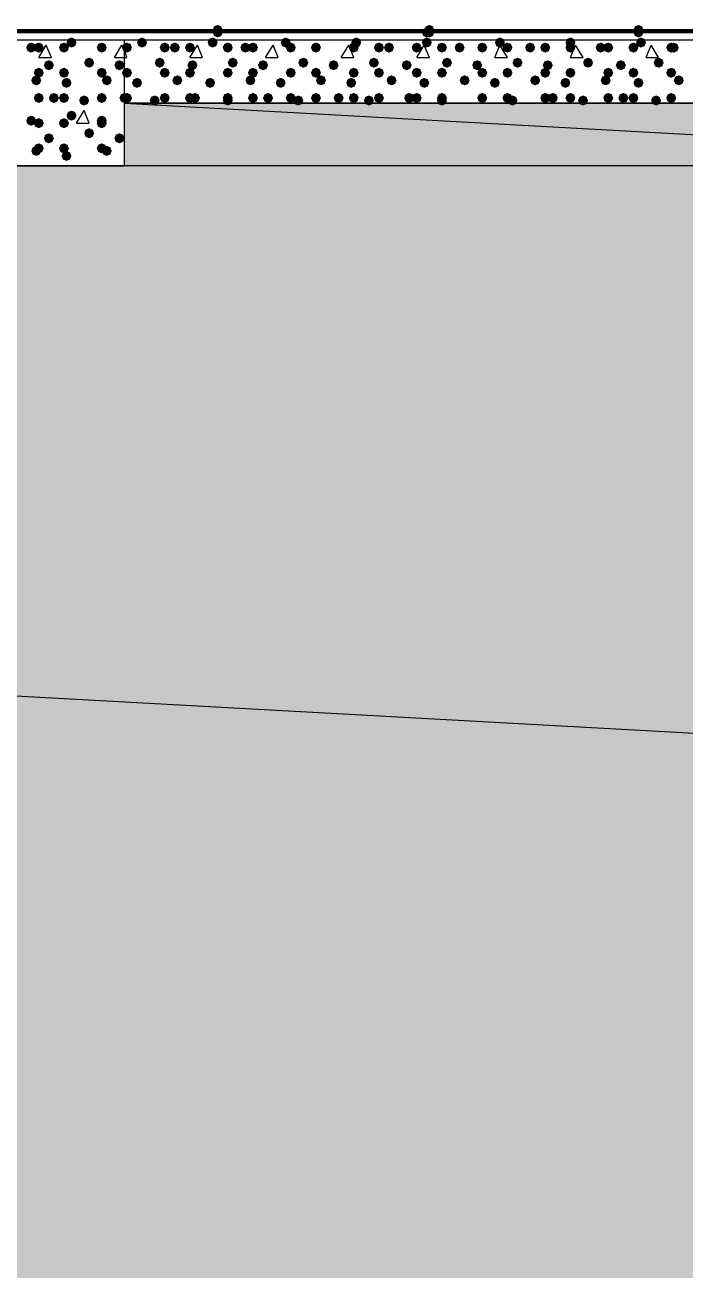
# Model space of a CAD drawing. Header units: millimetres. Extents: x 0 to 420, y 0 to 297.
# Drawn here: x 201.57 to 212.66, y 207.26 to 228.18 of the extents above; entities that cross this region are included whole.
import ezdxf

# ---------------------------------------------------------------- set-up
doc = ezdxf.new("R2010")
doc.units = ezdxf.units.MM
doc.layers.get('0').update_dxf_attribs({"linetype": 'CONTINUOUS'})

msp = doc.modelspace()

# ---------------------------------------------------------------- hatches: boundary and pattern name
at = {"true_color": 0x000007}
h = msp.add_hatch(color=0, dxfattribs=at)
h.paths.add_polyline_path([(38.565667, 228.049667), (386.969, 228.049667)], flags=0)
h.paths.add_polyline_path([(386.969, 228.049667), (38.565667, 228.049667)], flags=0)
at = {"true_color": 0x0000fe}
for points in [[(204.893333, 228.092), (204.868462, 228.032204), (204.808667, 228.007333), (204.748871, 228.032204), (204.724, 228.092), (204.748871, 228.151796), (204.808667, 228.176667), (204.868462, 228.151796)], [(204.893333, 228.049667), (204.868462, 227.989871), (204.808667, 227.965), (204.748871, 227.989871), (204.724, 228.049667), (204.748871, 228.109462), (204.808667, 228.134333), (204.868462, 228.109463)], [(204.893333, 228.049667), (204.868462, 227.989871), (204.808667, 227.965), (204.748871, 227.989871), (204.724, 228.049667), (204.748871, 228.109462), (204.808667, 228.134333), (204.868462, 228.109463)], [(204.893333, 228.049667), (204.868462, 227.989871), (204.808667, 227.965), (204.748871, 227.989871), (204.724, 228.049667), (204.748871, 228.109462), (204.808667, 228.134333), (204.868462, 228.109463)], [(208.407, 228.049667), (208.382129, 227.989871), (208.322333, 227.965), (208.262538, 227.989871), (208.237667, 228.049667), (208.262537, 228.109462), (208.322333, 228.134333), (208.382129, 228.109463)], [(208.407, 228.049667), (208.382129, 227.989871), (208.322333, 227.965), (208.262538, 227.989871), (208.237667, 228.049667), (208.262537, 228.109462), (208.322333, 228.134333), (208.382129, 228.109463)], [(208.449333, 228.092), (208.424463, 228.032204), (208.364667, 228.007333), (208.304871, 228.032204), (208.28, 228.092), (208.304871, 228.151796), (208.364667, 228.176667), (208.424462, 228.151796)], [(208.449333, 228.049667), (208.424463, 227.989871), (208.364667, 227.965), (208.304871, 227.989871), (208.28, 228.049667), (208.304871, 228.109462), (208.364667, 228.134333), (208.424462, 228.109463)], [(211.963, 228.092), (211.938129, 228.032204), (211.878333, 228.007333), (211.818537, 228.032204), (211.793667, 228.092), (211.818537, 228.151796), (211.878333, 228.176667), (211.938129, 228.151796)], [(211.963, 228.049667), (211.938129, 227.989871), (211.878333, 227.965), (211.818537, 227.989871), (211.793667, 228.049667), (211.818537, 228.109462), (211.878333, 228.134333), (211.938129, 228.109463)], [(211.963, 228.049667), (211.938129, 227.989871), (211.878333, 227.965), (211.818537, 227.989871), (211.793667, 228.049667), (211.818537, 228.109462), (211.878333, 228.134333), (211.938129, 228.109463)], [(211.963, 228.049667), (211.938129, 227.989871), (211.878333, 227.965), (211.818537, 227.989871), (211.793667, 228.049667), (211.818537, 228.109462), (211.878333, 228.134333), (211.938129, 228.109463)]]:
    msp.add_hatch(color=0, dxfattribs=at).paths.add_polyline_path(points, flags=0)
at = {"true_color": 0x000007}
for points in [[(201.760667, 227.795667), (201.735796, 227.735871), (201.676, 227.711), (201.616204, 227.735871), (201.591333, 227.795667), (201.616204, 227.855462), (201.676, 227.880333), (201.735796, 227.855463)], [(201.887667, 227.795667), (201.862796, 227.735871), (201.803, 227.711), (201.743204, 227.735871), (201.718333, 227.795667), (201.743204, 227.855462), (201.803, 227.880333), (201.862796, 227.855463)], [(202.311, 227.795667), (202.286129, 227.735871), (202.226333, 227.711), (202.166538, 227.735871), (202.141667, 227.795667), (202.166537, 227.855462), (202.226333, 227.880333), (202.286129, 227.855463)], [(202.438, 227.880333), (202.413129, 227.820537), (202.353333, 227.795667), (202.293538, 227.820537), (202.268667, 227.880333), (202.293537, 227.940129), (202.353333, 227.965), (202.413129, 227.940129)], [(202.946, 227.795667), (202.921129, 227.735871), (202.861333, 227.711), (202.801538, 227.735871), (202.776667, 227.795667), (202.801537, 227.855462), (202.861333, 227.880333), (202.921129, 227.855463)], [(202.946, 227.795667), (202.921129, 227.735871), (202.861333, 227.711), (202.801538, 227.735871), (202.776667, 227.795667), (202.801537, 227.855462), (202.861333, 227.880333), (202.921129, 227.855463)], [(202.734333, 227.541667), (202.709463, 227.481871), (202.649667, 227.457), (202.589871, 227.481871), (202.565, 227.541667), (202.589871, 227.601462), (202.649667, 227.626333), (202.709462, 227.601463)], [(201.887667, 227.372333), (201.862796, 227.312537), (201.803, 227.287667), (201.743204, 227.312537), (201.718333, 227.372333), (201.743204, 227.432129), (201.803, 227.457), (201.862796, 227.432129)], [(202.057, 227.499333), (202.032129, 227.439537), (201.972333, 227.414667), (201.912537, 227.439537), (201.887667, 227.499333), (201.912537, 227.559129), (201.972333, 227.584), (202.032129, 227.559129)], [(202.311, 227.372333), (202.286129, 227.312537), (202.226333, 227.287667), (202.166538, 227.312537), (202.141667, 227.372333), (202.166537, 227.432129), (202.226333, 227.457), (202.286129, 227.432129)], [(202.946, 227.372333), (202.921129, 227.312537), (202.861333, 227.287667), (202.801538, 227.312537), (202.776667, 227.372333), (202.801537, 227.432129), (202.861333, 227.457), (202.921129, 227.432129)], [(203.242333, 227.499333), (203.217462, 227.439537), (203.157667, 227.414667), (203.097871, 227.439537), (203.073, 227.499333), (203.097871, 227.559129), (203.157667, 227.584), (203.217462, 227.559129)], [(201.845333, 227.245333), (201.820462, 227.185537), (201.760667, 227.160667), (201.700871, 227.185537), (201.676, 227.245333), (201.700871, 227.305129), (201.760667, 227.33), (201.820462, 227.305129)], [(202.353333, 227.203), (202.328463, 227.143204), (202.268667, 227.118333), (202.208871, 227.143204), (202.184, 227.203), (202.208871, 227.262796), (202.268667, 227.287667), (202.328462, 227.262796)], [(203.030667, 227.245333), (203.005796, 227.185537), (202.946, 227.160667), (202.886204, 227.185537), (202.861333, 227.245333), (202.886204, 227.305129), (202.946, 227.33), (203.005796, 227.305129)], [(201.887667, 226.949), (201.862796, 226.889204), (201.803, 226.864333), (201.743204, 226.889204), (201.718333, 226.949), (201.743204, 227.008796), (201.803, 227.033667), (201.862796, 227.008796)], [(202.141667, 226.949), (202.116796, 226.889204), (202.057, 226.864333), (201.997204, 226.889204), (201.972333, 226.949), (201.997204, 227.008796), (202.057, 227.033667), (202.116796, 227.008796)], [(202.311, 226.949), (202.286129, 226.889204), (202.226333, 226.864333), (202.166538, 226.889204), (202.141667, 226.949), (202.166537, 227.008796), (202.226333, 227.033667), (202.286129, 227.008796)], [(202.946, 226.949), (202.921129, 226.889204), (202.861333, 226.864333), (202.801538, 226.889204), (202.776667, 226.949), (202.801537, 227.008796), (202.861333, 227.033667), (202.921129, 227.008796)], [(202.649667, 226.906667), (202.624796, 226.846871), (202.565, 226.822), (202.505204, 226.846871), (202.480333, 226.906667), (202.505204, 226.966462), (202.565, 226.991333), (202.624796, 226.966463)], [(201.760667, 226.568), (201.735796, 226.508204), (201.676, 226.483333), (201.616204, 226.508204), (201.591333, 226.568), (201.616204, 226.627796), (201.676, 226.652667), (201.735796, 226.627796)], [(201.887667, 226.525667), (201.862796, 226.465871), (201.803, 226.441), (201.743204, 226.465871), (201.718333, 226.525667), (201.743204, 226.585462), (201.803, 226.610333), (201.862796, 226.585463)], [(202.311, 226.525667), (202.286129, 226.465871), (202.226333, 226.441), (202.166538, 226.465871), (202.141667, 226.525667), (202.166537, 226.585462), (202.226333, 226.610333), (202.286129, 226.585463)], [(202.438, 226.652667), (202.413129, 226.592871), (202.353333, 226.568), (202.293538, 226.592871), (202.268667, 226.652667), (202.293537, 226.712462), (202.353333, 226.737333), (202.413129, 226.712463)], [(202.946, 226.568), (202.921129, 226.508204), (202.861333, 226.483333), (202.801538, 226.508204), (202.776667, 226.568), (202.801537, 226.627796), (202.861333, 226.652667), (202.921129, 226.627796)], [(202.946, 226.525667), (202.921129, 226.465871), (202.861333, 226.441), (202.801538, 226.465871), (202.776667, 226.525667), (202.801537, 226.585462), (202.861333, 226.610333), (202.921129, 226.585463)], [(202.734333, 226.356333), (202.709463, 226.296537), (202.649667, 226.271667), (202.589871, 226.296537), (202.565, 226.356333), (202.589871, 226.416129), (202.649667, 226.441), (202.709462, 226.416129)], [(201.887667, 226.102333), (201.862796, 226.042537), (201.803, 226.017667), (201.743204, 226.042537), (201.718333, 226.102333), (201.743204, 226.162129), (201.803, 226.187), (201.862796, 226.162129)], [(202.057, 226.271667), (202.032129, 226.211871), (201.972333, 226.187), (201.912537, 226.211871), (201.887667, 226.271667), (201.912537, 226.331462), (201.972333, 226.356333), (202.032129, 226.331463)], [(202.311, 226.102333), (202.286129, 226.042537), (202.226333, 226.017667), (202.166538, 226.042537), (202.141667, 226.102333), (202.166537, 226.162129), (202.226333, 226.187), (202.286129, 226.162129)], [(202.946, 226.102333), (202.921129, 226.042537), (202.861333, 226.017667), (202.801538, 226.042537), (202.776667, 226.102333), (202.801537, 226.162129), (202.861333, 226.187), (202.921129, 226.162129)], [(203.242333, 226.271667), (203.217462, 226.211871), (203.157667, 226.187), (203.097871, 226.211871), (203.073, 226.271667), (203.097871, 226.331462), (203.157667, 226.356333), (203.217462, 226.331463)], [(201.845333, 226.06), (201.820462, 226.000204), (201.760667, 225.975333), (201.700871, 226.000204), (201.676, 226.06), (201.700871, 226.119796), (201.760667, 226.144667), (201.820462, 226.119796)], [(202.353333, 225.975333), (202.328463, 225.915537), (202.268667, 225.890667), (202.208871, 225.915537), (202.184, 225.975333), (202.208871, 226.035129), (202.268667, 226.06), (202.328462, 226.035129)], [(203.030667, 226.06), (203.005796, 226.000204), (202.946, 225.975333), (202.886204, 226.000204), (202.861333, 226.06), (202.886204, 226.119796), (202.946, 226.144667), (203.005796, 226.119796)]]:
    msp.add_hatch(color=0, dxfattribs=at).paths.add_polyline_path(points, flags=0)
at = {"true_color": 0x000008}
for points in [[(203.369333, 227.795667), (203.344462, 227.735871), (203.284667, 227.711), (203.224871, 227.735871), (203.2, 227.795667), (203.224871, 227.855462), (203.284667, 227.880333), (203.344462, 227.855463)], [(203.623333, 227.880333), (203.598462, 227.820537), (203.538667, 227.795667), (203.478871, 227.820537), (203.454, 227.880333), (203.478871, 227.940129), (203.538667, 227.965), (203.598462, 227.940129)], [(204.004333, 227.795667), (203.979463, 227.735871), (203.919667, 227.711), (203.859871, 227.735871), (203.835, 227.795667), (203.859871, 227.855462), (203.919667, 227.880333), (203.979462, 227.855463)], [(204.173667, 227.795667), (204.148796, 227.735871), (204.089, 227.711), (204.029204, 227.735871), (204.004333, 227.795667), (204.029204, 227.855462), (204.089, 227.880333), (204.148796, 227.855463)], [(204.427667, 227.795667), (204.402796, 227.735871), (204.343, 227.711), (204.283204, 227.735871), (204.258333, 227.795667), (204.283204, 227.855462), (204.343, 227.880333), (204.402796, 227.855463)], [(204.808667, 227.880333), (204.783796, 227.820537), (204.724, 227.795667), (204.664204, 227.820537), (204.639333, 227.880333), (204.664204, 227.940129), (204.724, 227.965), (204.783796, 227.940129)], [(205.062667, 227.795667), (205.037796, 227.735871), (204.978, 227.711), (204.918204, 227.735871), (204.893333, 227.795667), (204.918204, 227.855462), (204.978, 227.880333), (205.037796, 227.855463)], [(205.359, 227.795667), (205.334129, 227.735871), (205.274333, 227.711), (205.214538, 227.735871), (205.189667, 227.795667), (205.214537, 227.855462), (205.274333, 227.880333), (205.334129, 227.855463)], [(205.486, 227.795667), (205.461129, 227.735871), (205.401333, 227.711), (205.341538, 227.735871), (205.316667, 227.795667), (205.341537, 227.855462), (205.401333, 227.880333), (205.461129, 227.855463)], [(206.036333, 227.880333), (206.011462, 227.820537), (205.951667, 227.795667), (205.891871, 227.820537), (205.867, 227.880333), (205.891871, 227.940129), (205.951667, 227.965), (206.011462, 227.940129)], [(206.121, 227.795667), (206.096129, 227.735871), (206.036333, 227.711), (205.976538, 227.735871), (205.951667, 227.795667), (205.976537, 227.855462), (206.036333, 227.880333), (206.096129, 227.855463)], [(206.544333, 227.795667), (206.519463, 227.735871), (206.459667, 227.711), (206.399871, 227.735871), (206.375, 227.795667), (206.399871, 227.855462), (206.459667, 227.880333), (206.519462, 227.855463)], [(206.544333, 227.795667), (206.519463, 227.735871), (206.459667, 227.711), (206.399871, 227.735871), (206.375, 227.795667), (206.399871, 227.855462), (206.459667, 227.880333), (206.519462, 227.855463)], [(207.179333, 227.795667), (207.154462, 227.735871), (207.094667, 227.711), (207.034871, 227.735871), (207.01, 227.795667), (207.034871, 227.855462), (207.094667, 227.880333), (207.154462, 227.855463)], [(207.221667, 227.880333), (207.196796, 227.820537), (207.137, 227.795667), (207.077204, 227.820537), (207.052333, 227.880333), (207.077204, 227.940129), (207.137, 227.965), (207.196796, 227.940129)], [(207.602667, 227.795667), (207.577796, 227.735871), (207.518, 227.711), (207.458204, 227.735871), (207.433333, 227.795667), (207.458204, 227.855462), (207.518, 227.880333), (207.577796, 227.855463)], [(207.772, 227.795667), (207.747129, 227.735871), (207.687333, 227.711), (207.627537, 227.735871), (207.602667, 227.795667), (207.627537, 227.855462), (207.687333, 227.880333), (207.747129, 227.855463)], [(208.237667, 227.795667), (208.212796, 227.735871), (208.153, 227.711), (208.093204, 227.735871), (208.068333, 227.795667), (208.093204, 227.855462), (208.153, 227.880333), (208.212796, 227.855463)], [(208.407, 227.880333), (208.382129, 227.820537), (208.322333, 227.795667), (208.262538, 227.820537), (208.237667, 227.880333), (208.262537, 227.940129), (208.322333, 227.965), (208.382129, 227.940129)], [(208.661, 227.795667), (208.636129, 227.735871), (208.576333, 227.711), (208.516538, 227.735871), (208.491667, 227.795667), (208.516537, 227.855462), (208.576333, 227.880333), (208.636129, 227.855463)], [(208.957333, 227.795667), (208.932462, 227.735871), (208.872667, 227.711), (208.812871, 227.735871), (208.788, 227.795667), (208.812871, 227.855462), (208.872667, 227.880333), (208.932462, 227.855463)], [(209.338333, 227.795667), (209.313462, 227.735871), (209.253667, 227.711), (209.193871, 227.735871), (209.169, 227.795667), (209.193871, 227.855462), (209.253667, 227.880333), (209.313462, 227.855463)], [(209.634667, 227.880333), (209.609796, 227.820537), (209.55, 227.795667), (209.490204, 227.820537), (209.465333, 227.880333), (209.490204, 227.940129), (209.55, 227.965), (209.609796, 227.940129)], [(209.761667, 227.795667), (209.736796, 227.735871), (209.677, 227.711), (209.617204, 227.735871), (209.592333, 227.795667), (209.617204, 227.855462), (209.677, 227.880333), (209.736796, 227.855463)], [(210.142667, 227.795667), (210.117796, 227.735871), (210.058, 227.711), (209.998204, 227.735871), (209.973333, 227.795667), (209.998204, 227.855462), (210.058, 227.880333), (210.117796, 227.855463)], [(210.396667, 227.795667), (210.371796, 227.735871), (210.312, 227.711), (210.252204, 227.735871), (210.227333, 227.795667), (210.252204, 227.855462), (210.312, 227.880333), (210.371796, 227.855463)], [(210.82, 227.880333), (210.795129, 227.820537), (210.735333, 227.795667), (210.675538, 227.820537), (210.650667, 227.880333), (210.675537, 227.940129), (210.735333, 227.965), (210.795129, 227.940129)], [(210.82, 227.795667), (210.795129, 227.735871), (210.735333, 227.711), (210.675538, 227.735871), (210.650667, 227.795667), (210.675537, 227.855462), (210.735333, 227.880333), (210.795129, 227.855463)], [(211.328, 227.795667), (211.303129, 227.735871), (211.243333, 227.711), (211.183538, 227.735871), (211.158667, 227.795667), (211.183537, 227.855462), (211.243333, 227.880333), (211.303129, 227.855463)], [(211.455, 227.795667), (211.430129, 227.735871), (211.370333, 227.711), (211.310538, 227.735871), (211.285667, 227.795667), (211.310537, 227.855462), (211.370333, 227.880333), (211.430129, 227.855463)], [(211.878333, 227.795667), (211.853462, 227.735871), (211.793667, 227.711), (211.733871, 227.735871), (211.709, 227.795667), (211.733871, 227.855462), (211.793667, 227.880333), (211.853462, 227.855463)], [(212.005333, 227.880333), (211.980462, 227.820537), (211.920667, 227.795667), (211.860871, 227.820537), (211.836, 227.880333), (211.860871, 227.940129), (211.920667, 227.965), (211.980462, 227.940129)], [(212.513333, 227.795667), (212.488463, 227.735871), (212.428667, 227.711), (212.368871, 227.735871), (212.344, 227.795667), (212.368871, 227.855462), (212.428667, 227.880333), (212.488462, 227.855463)], [(212.555667, 227.795667), (212.530796, 227.735871), (212.471, 227.711), (212.411204, 227.735871), (212.386333, 227.795667), (212.411204, 227.855462), (212.471, 227.880333), (212.530796, 227.855463)], [(203.919667, 227.541667), (203.894796, 227.481871), (203.835, 227.457), (203.775204, 227.481871), (203.750333, 227.541667), (203.775204, 227.601462), (203.835, 227.626333), (203.894796, 227.601463)], [(205.147333, 227.541667), (205.122462, 227.481871), (205.062667, 227.457), (205.002871, 227.481871), (204.978, 227.541667), (205.002871, 227.601462), (205.062667, 227.626333), (205.122462, 227.601463)], [(206.332667, 227.541667), (206.307796, 227.481871), (206.248, 227.457), (206.188204, 227.481871), (206.163333, 227.541667), (206.188204, 227.601462), (206.248, 227.626333), (206.307796, 227.601463)], [(207.518, 227.541667), (207.493129, 227.481871), (207.433333, 227.457), (207.373538, 227.481871), (207.348667, 227.541667), (207.373537, 227.601462), (207.433333, 227.626333), (207.493129, 227.601463)], [(208.745667, 227.541667), (208.720796, 227.481871), (208.661, 227.457), (208.601204, 227.481871), (208.576333, 227.541667), (208.601204, 227.601462), (208.661, 227.626333), (208.720796, 227.601463)], [(209.931, 227.541667), (209.906129, 227.481871), (209.846333, 227.457), (209.786538, 227.481871), (209.761667, 227.541667), (209.786537, 227.601462), (209.846333, 227.626333), (209.906129, 227.601463)], [(211.116333, 227.541667), (211.091462, 227.481871), (211.031667, 227.457), (210.971871, 227.481871), (210.947, 227.541667), (210.971871, 227.601462), (211.031667, 227.626333), (211.091462, 227.601463)], [(212.301667, 227.541667), (212.276796, 227.481871), (212.217, 227.457), (212.157204, 227.481871), (212.132333, 227.541667), (212.157204, 227.601462), (212.217, 227.626333), (212.276796, 227.601463)], [(203.369333, 227.372333), (203.344462, 227.312537), (203.284667, 227.287667), (203.224871, 227.312537), (203.2, 227.372333), (203.224871, 227.432129), (203.284667, 227.457), (203.344462, 227.432129)], [(204.004333, 227.372333), (203.979463, 227.312537), (203.919667, 227.287667), (203.859871, 227.312537), (203.835, 227.372333), (203.859871, 227.432129), (203.919667, 227.457), (203.979462, 227.432129)], [(204.427667, 227.372333), (204.402796, 227.312537), (204.343, 227.287667), (204.283204, 227.312537), (204.258333, 227.372333), (204.283204, 227.432129), (204.343, 227.457), (204.402796, 227.432129)], [(204.47, 227.499333), (204.445129, 227.439537), (204.385333, 227.414667), (204.325538, 227.439537), (204.300667, 227.499333), (204.325537, 227.559129), (204.385333, 227.584), (204.445129, 227.559129)], [(205.062667, 227.372333), (205.037796, 227.312537), (204.978, 227.287667), (204.918204, 227.312537), (204.893333, 227.372333), (204.918204, 227.432129), (204.978, 227.457), (205.037796, 227.432129)], [(205.486, 227.372333), (205.461129, 227.312537), (205.401333, 227.287667), (205.341538, 227.312537), (205.316667, 227.372333), (205.341537, 227.432129), (205.401333, 227.457), (205.461129, 227.432129)], [(205.655333, 227.499333), (205.630462, 227.439537), (205.570667, 227.414667), (205.510871, 227.439537), (205.486, 227.499333), (205.510871, 227.559129), (205.570667, 227.584), (205.630462, 227.559129)], [(206.121, 227.372333), (206.096129, 227.312537), (206.036333, 227.287667), (205.976538, 227.312537), (205.951667, 227.372333), (205.976537, 227.432129), (206.036333, 227.457), (206.096129, 227.432129)], [(206.544333, 227.372333), (206.519463, 227.312537), (206.459667, 227.287667), (206.399871, 227.312537), (206.375, 227.372333), (206.399871, 227.432129), (206.459667, 227.457), (206.519462, 227.432129)], [(206.840667, 227.499333), (206.815796, 227.439537), (206.756, 227.414667), (206.696204, 227.439537), (206.671333, 227.499333), (206.696204, 227.559129), (206.756, 227.584), (206.815796, 227.559129)], [(207.179333, 227.372333), (207.154462, 227.312537), (207.094667, 227.287667), (207.034871, 227.312537), (207.01, 227.372333), (207.034871, 227.432129), (207.094667, 227.457), (207.154462, 227.432129)], [(207.602667, 227.372333), (207.577796, 227.312537), (207.518, 227.287667), (207.458204, 227.312537), (207.433333, 227.372333), (207.458204, 227.432129), (207.518, 227.457), (207.577796, 227.432129)], [(208.068333, 227.499333), (208.043462, 227.439537), (207.983667, 227.414667), (207.923871, 227.439537), (207.899, 227.499333), (207.923871, 227.559129), (207.983667, 227.584), (208.043462, 227.559129)], [(208.237667, 227.372333), (208.212796, 227.312537), (208.153, 227.287667), (208.093204, 227.312537), (208.068333, 227.372333), (208.093204, 227.432129), (208.153, 227.457), (208.212796, 227.432129)], [(208.661, 227.372333), (208.636129, 227.312537), (208.576333, 227.287667), (208.516538, 227.312537), (208.491667, 227.372333), (208.516537, 227.432129), (208.576333, 227.457), (208.636129, 227.432129)], [(209.253667, 227.499333), (209.228796, 227.439537), (209.169, 227.414667), (209.109204, 227.439537), (209.084333, 227.499333), (209.109204, 227.559129), (209.169, 227.584), (209.228796, 227.559129)], [(209.338333, 227.372333), (209.313462, 227.312537), (209.253667, 227.287667), (209.193871, 227.312537), (209.169, 227.372333), (209.193871, 227.432129), (209.253667, 227.457), (209.313462, 227.432129)], [(209.761667, 227.372333), (209.736796, 227.312537), (209.677, 227.287667), (209.617204, 227.312537), (209.592333, 227.372333), (209.617204, 227.432129), (209.677, 227.457), (209.736796, 227.432129)], [(210.396667, 227.372333), (210.371796, 227.312537), (210.312, 227.287667), (210.252204, 227.312537), (210.227333, 227.372333), (210.252204, 227.432129), (210.312, 227.457), (210.371796, 227.432129)], [(210.439, 227.499333), (210.414129, 227.439537), (210.354333, 227.414667), (210.294537, 227.439537), (210.269667, 227.499333), (210.294537, 227.559129), (210.354333, 227.584), (210.414129, 227.559129)], [(210.82, 227.372333), (210.795129, 227.312537), (210.735333, 227.287667), (210.675538, 227.312537), (210.650667, 227.372333), (210.675537, 227.432129), (210.735333, 227.457), (210.795129, 227.432129)], [(211.455, 227.372333), (211.430129, 227.312537), (211.370333, 227.287667), (211.310538, 227.312537), (211.285667, 227.372333), (211.310537, 227.432129), (211.370333, 227.457), (211.430129, 227.432129)], [(211.666667, 227.499333), (211.641796, 227.439537), (211.582, 227.414667), (211.522204, 227.439537), (211.497333, 227.499333), (211.522204, 227.559129), (211.582, 227.584), (211.641796, 227.559129)], [(211.878333, 227.372333), (211.853462, 227.312537), (211.793667, 227.287667), (211.733871, 227.312537), (211.709, 227.372333), (211.733871, 227.432129), (211.793667, 227.457), (211.853462, 227.432129)], [(212.513333, 227.372333), (212.488463, 227.312537), (212.428667, 227.287667), (212.368871, 227.312537), (212.344, 227.372333), (212.368871, 227.432129), (212.428667, 227.457), (212.488462, 227.432129)], [(203.538667, 227.203), (203.513796, 227.143204), (203.454, 227.118333), (203.394204, 227.143204), (203.369333, 227.203), (203.394204, 227.262796), (203.454, 227.287667), (203.513796, 227.262796)], [(204.216, 227.245333), (204.191129, 227.185537), (204.131333, 227.160667), (204.071538, 227.185537), (204.046667, 227.245333), (204.071537, 227.305129), (204.131333, 227.33), (204.191129, 227.305129)], [(204.766333, 227.203), (204.741462, 227.143204), (204.681667, 227.118333), (204.621871, 227.143204), (204.597, 227.203), (204.621871, 227.262796), (204.681667, 227.287667), (204.741462, 227.262796)], [(205.443667, 227.245333), (205.418796, 227.185537), (205.359, 227.160667), (205.299204, 227.185537), (205.274333, 227.245333), (205.299204, 227.305129), (205.359, 227.33), (205.418796, 227.305129)], [(205.951667, 227.203), (205.926796, 227.143204), (205.867, 227.118333), (205.807204, 227.143204), (205.782333, 227.203), (205.807204, 227.262796), (205.867, 227.287667), (205.926796, 227.262796)], [(206.629, 227.245333), (206.604129, 227.185537), (206.544333, 227.160667), (206.484537, 227.185537), (206.459667, 227.245333), (206.484537, 227.305129), (206.544333, 227.33), (206.604129, 227.305129)], [(207.137, 227.203), (207.112129, 227.143204), (207.052333, 227.118333), (206.992538, 227.143204), (206.967667, 227.203), (206.992537, 227.262796), (207.052333, 227.287667), (207.112129, 227.262796)], [(207.814333, 227.245333), (207.789463, 227.185537), (207.729667, 227.160667), (207.669871, 227.185537), (207.645, 227.245333), (207.669871, 227.305129), (207.729667, 227.33), (207.789462, 227.305129)], [(208.364667, 227.203), (208.339796, 227.143204), (208.28, 227.118333), (208.220204, 227.143204), (208.195333, 227.203), (208.220204, 227.262796), (208.28, 227.287667), (208.339796, 227.262796)], [(209.042, 227.245333), (209.017129, 227.185537), (208.957333, 227.160667), (208.897538, 227.185537), (208.872667, 227.245333), (208.897537, 227.305129), (208.957333, 227.33), (209.017129, 227.305129)], [(209.55, 227.203), (209.525129, 227.143204), (209.465333, 227.118333), (209.405538, 227.143204), (209.380667, 227.203), (209.405537, 227.262796), (209.465333, 227.287667), (209.525129, 227.262796)], [(210.227333, 227.245333), (210.202462, 227.185537), (210.142667, 227.160667), (210.082871, 227.185537), (210.058, 227.245333), (210.082871, 227.305129), (210.142667, 227.33), (210.202462, 227.305129)], [(210.735333, 227.203), (210.710462, 227.143204), (210.650667, 227.118333), (210.590871, 227.143204), (210.566, 227.203), (210.590871, 227.262796), (210.650667, 227.287667), (210.710462, 227.262796)], [(211.412667, 227.245333), (211.387796, 227.185537), (211.328, 227.160667), (211.268204, 227.185537), (211.243333, 227.245333), (211.268204, 227.305129), (211.328, 227.33), (211.387796, 227.305129)], [(211.963, 227.203), (211.938129, 227.143204), (211.878333, 227.118333), (211.818537, 227.143204), (211.793667, 227.203), (211.818537, 227.262796), (211.878333, 227.287667), (211.938129, 227.262796)], [(212.640333, 227.245333), (212.615462, 227.185537), (212.555667, 227.160667), (212.495871, 227.185537), (212.471, 227.245333), (212.495871, 227.305129), (212.555667, 227.33), (212.615462, 227.305129)], [(203.327, 226.949), (203.302129, 226.889204), (203.242333, 226.864333), (203.182538, 226.889204), (203.157667, 226.949), (203.182537, 227.008796), (203.242333, 227.033667), (203.302129, 227.008796)], [(203.369333, 226.949), (203.344462, 226.889204), (203.284667, 226.864333), (203.224871, 226.889204), (203.2, 226.949), (203.224871, 227.008796), (203.284667, 227.033667), (203.344462, 227.008796)], [(204.004333, 226.949), (203.979463, 226.889204), (203.919667, 226.864333), (203.859871, 226.889204), (203.835, 226.949), (203.859871, 227.008796), (203.919667, 227.033667), (203.979462, 227.008796)], [(204.427667, 226.949), (204.402796, 226.889204), (204.343, 226.864333), (204.283204, 226.889204), (204.258333, 226.949), (204.283204, 227.008796), (204.343, 227.033667), (204.402796, 227.008796)], [(204.512333, 226.949), (204.487462, 226.889204), (204.427667, 226.864333), (204.367871, 226.889204), (204.343, 226.949), (204.367871, 227.008796), (204.427667, 227.033667), (204.487462, 227.008796)], [(205.062667, 226.949), (205.037796, 226.889204), (204.978, 226.864333), (204.918204, 226.889204), (204.893333, 226.949), (204.918204, 227.008796), (204.978, 227.033667), (205.037796, 227.008796)], [(205.486, 226.949), (205.461129, 226.889204), (205.401333, 226.864333), (205.341538, 226.889204), (205.316667, 226.949), (205.341537, 227.008796), (205.401333, 227.033667), (205.461129, 227.008796)], [(205.74, 226.949), (205.715129, 226.889204), (205.655333, 226.864333), (205.595538, 226.889204), (205.570667, 226.949), (205.595537, 227.008796), (205.655333, 227.033667), (205.715129, 227.008796)], [(206.121, 226.949), (206.096129, 226.889204), (206.036333, 226.864333), (205.976538, 226.889204), (205.951667, 226.949), (205.976537, 227.008796), (206.036333, 227.033667), (206.096129, 227.008796)], [(206.544333, 226.949), (206.519463, 226.889204), (206.459667, 226.864333), (206.399871, 226.889204), (206.375, 226.949), (206.399871, 227.008796), (206.459667, 227.033667), (206.519462, 227.008796)], [(206.925333, 226.949), (206.900462, 226.889204), (206.840667, 226.864333), (206.780871, 226.889204), (206.756, 226.949), (206.780871, 227.008796), (206.840667, 227.033667), (206.900462, 227.008796)], [(207.179333, 226.949), (207.154462, 226.889204), (207.094667, 226.864333), (207.034871, 226.889204), (207.01, 226.949), (207.034871, 227.008796), (207.094667, 227.033667), (207.154462, 227.008796)], [(207.602667, 226.949), (207.577796, 226.889204), (207.518, 226.864333), (207.458204, 226.889204), (207.433333, 226.949), (207.458204, 227.008796), (207.518, 227.033667), (207.577796, 227.008796)], [(208.110667, 226.949), (208.085796, 226.889204), (208.026, 226.864333), (207.966204, 226.889204), (207.941333, 226.949), (207.966204, 227.008796), (208.026, 227.033667), (208.085796, 227.008796)], [(208.237667, 226.949), (208.212796, 226.889204), (208.153, 226.864333), (208.093204, 226.889204), (208.068333, 226.949), (208.093204, 227.008796), (208.153, 227.033667), (208.212796, 227.008796)], [(208.661, 226.949), (208.636129, 226.889204), (208.576333, 226.864333), (208.516538, 226.889204), (208.491667, 226.949), (208.516537, 227.008796), (208.576333, 227.033667), (208.636129, 227.008796)], [(209.338333, 226.949), (209.313462, 226.889204), (209.253667, 226.864333), (209.193871, 226.889204), (209.169, 226.949), (209.193871, 227.008796), (209.253667, 227.033667), (209.313462, 227.008796)], [(209.338333, 226.949), (209.313462, 226.889204), (209.253667, 226.864333), (209.193871, 226.889204), (209.169, 226.949), (209.193871, 227.008796), (209.253667, 227.033667), (209.313462, 227.008796)], [(209.761667, 226.949), (209.736796, 226.889204), (209.677, 226.864333), (209.617204, 226.889204), (209.592333, 226.949), (209.617204, 227.008796), (209.677, 227.033667), (209.736796, 227.008796)], [(210.396667, 226.949), (210.371796, 226.889204), (210.312, 226.864333), (210.252204, 226.889204), (210.227333, 226.949), (210.252204, 227.008796), (210.312, 227.033667), (210.371796, 227.008796)], [(210.523667, 226.949), (210.498796, 226.889204), (210.439, 226.864333), (210.379204, 226.889204), (210.354333, 226.949), (210.379204, 227.008796), (210.439, 227.033667), (210.498796, 227.008796)], [(210.82, 226.949), (210.795129, 226.889204), (210.735333, 226.864333), (210.675538, 226.889204), (210.650667, 226.949), (210.675537, 227.008796), (210.735333, 227.033667), (210.795129, 227.008796)], [(211.455, 226.949), (211.430129, 226.889204), (211.370333, 226.864333), (211.310538, 226.889204), (211.285667, 226.949), (211.310537, 227.008796), (211.370333, 227.033667), (211.430129, 227.008796)], [(211.709, 226.949), (211.684129, 226.889204), (211.624333, 226.864333), (211.564538, 226.889204), (211.539667, 226.949), (211.564537, 227.008796), (211.624333, 227.033667), (211.684129, 227.008796)], [(211.878333, 226.949), (211.853462, 226.889204), (211.793667, 226.864333), (211.733871, 226.889204), (211.709, 226.949), (211.733871, 227.008796), (211.793667, 227.033667), (211.853462, 227.008796)], [(212.513333, 226.949), (212.488463, 226.889204), (212.428667, 226.864333), (212.368871, 226.889204), (212.344, 226.949), (212.368871, 227.008796), (212.428667, 227.033667), (212.488462, 227.008796)], [(203.835, 226.906667), (203.810129, 226.846871), (203.750333, 226.822), (203.690538, 226.846871), (203.665667, 226.906667), (203.690537, 226.966462), (203.750333, 226.991333), (203.810129, 226.966463)], [(205.062667, 226.906667), (205.037796, 226.846871), (204.978, 226.822), (204.918204, 226.846871), (204.893333, 226.906667), (204.918204, 226.966462), (204.978, 226.991333), (205.037796, 226.966463)], [(206.248, 226.906667), (206.223129, 226.846871), (206.163333, 226.822), (206.103538, 226.846871), (206.078667, 226.906667), (206.103537, 226.966462), (206.163333, 226.991333), (206.223129, 226.966463)], [(207.433333, 226.906667), (207.408462, 226.846871), (207.348667, 226.822), (207.288871, 226.846871), (207.264, 226.906667), (207.288871, 226.966462), (207.348667, 226.991333), (207.408462, 226.966463)], [(208.661, 226.906667), (208.636129, 226.846871), (208.576333, 226.822), (208.516538, 226.846871), (208.491667, 226.906667), (208.516537, 226.966462), (208.576333, 226.991333), (208.636129, 226.966463)], [(209.846333, 226.906667), (209.821463, 226.846871), (209.761667, 226.822), (209.701871, 226.846871), (209.677, 226.906667), (209.701871, 226.966462), (209.761667, 226.991333), (209.821462, 226.966463)], [(211.031667, 226.906667), (211.006796, 226.846871), (210.947, 226.822), (210.887204, 226.846871), (210.862333, 226.906667), (210.887204, 226.966462), (210.947, 226.991333), (211.006796, 226.966463)], [(212.259333, 226.906667), (212.234463, 226.846871), (212.174667, 226.822), (212.114871, 226.846871), (212.09, 226.906667), (212.114871, 226.966462), (212.174667, 226.991333), (212.234462, 226.966463)]]:
    msp.add_hatch(color=0, dxfattribs=at).paths.add_polyline_path(points, flags=0)
h = msp.add_hatch(color=0, dxfattribs=at)
h.paths.add_polyline_path([(222.292333, 226.864333), (203.242333, 226.864333), (222.292333, 225.806)], flags=0)
h.paths.add_polyline_path([(203.242333, 226.864333), (222.292333, 225.806), (203.242333, 225.806)], flags=0)
h = msp.add_hatch(color=0, dxfattribs=at)
h.paths.add_polyline_path([(385.826, 225.806), (39.708667, 225.806), (385.826, 206.756)], flags=0)
h.paths.add_polyline_path([(39.708667, 225.806), (385.826, 206.756), (39.708667, 206.756)], flags=0)

# ---------------------------------------------------------------- linework, layer by layer
at = {"color": 0, "true_color": 0x000007}
for points in [[(387.011333, 228.092), (38.481, 228.092), (38.481, 228.049667)], [(387.011333, 228.092), (38.523333, 228.092), (387.011333, 228.092), (38.523333, 228.049667)], [(38.523333, 228.049667), (387.011333, 228.049667)], [(387.011333, 228.049667), (386.969, 228.049667), (38.565667, 228.049667), (38.523333, 228.049667)], [(38.565667, 228.049667), (386.969, 228.049667)], [(201.803, 227.626333), (201.93, 227.838)], [(202.014667, 227.626333), (201.93, 227.838)], [(203.073, 227.626333), (203.2, 227.838)], [(203.242333, 227.753333), (203.2, 227.838)], [(222.292333, 227.922667), (203.242333, 227.922667)], [(201.803, 227.626333), (202.014667, 227.626333)], [(203.073, 227.626333), (203.242333, 227.626333)], [(203.242333, 226.864333), (222.292333, 226.864333)], [(202.438, 226.525667), (202.565, 226.737333)], [(202.649667, 226.525667), (202.565, 226.737333)], [(202.438, 226.525667), (202.649667, 226.525667)]]:
    msp.add_lwpolyline(points, dxfattribs=at)
for points in [[(38.523333, 228.049667), (387.011333, 228.049667)], [(38.565667, 228.049667), (386.969, 228.049667)], [(386.969, 228.049667), (38.565667, 228.049667)], [(201.125667, 227.922667), (201.125667, 225.806), (203.242333, 225.806), (203.242333, 227.922667)]]:
    msp.add_lwpolyline(points, close=True, dxfattribs=at)
at = {"color": 0, "true_color": 0x000008}
for points in [[(204.343, 227.626333), (204.47, 227.838)], [(204.554667, 227.626333), (204.47, 227.838)], [(205.613, 227.626333), (205.74, 227.838)], [(205.824667, 227.626333), (205.74, 227.838)], [(206.883, 227.626333), (207.01, 227.838)], [(207.094667, 227.626333), (207.01, 227.838)], [(208.153, 227.626333), (208.28, 227.838)], [(208.364667, 227.626333), (208.28, 227.838)], [(209.465333, 227.626333), (209.55, 227.838)], [(209.677, 227.626333), (209.55, 227.838)], [(210.735333, 227.626333), (210.82, 227.838)], [(210.947, 227.626333), (210.82, 227.838)], [(212.005333, 227.626333), (212.09, 227.838)], [(212.217, 227.626333), (212.09, 227.838)], [(203.284667, 227.626333), (203.242333, 227.753333)], [(203.242333, 227.626333), (203.284667, 227.626333)], [(204.343, 227.626333), (204.554667, 227.626333)], [(205.613, 227.626333), (205.824667, 227.626333)], [(206.883, 227.626333), (207.094667, 227.626333)], [(208.153, 227.626333), (208.364667, 227.626333)], [(209.465333, 227.626333), (209.677, 227.626333)], [(210.735333, 227.626333), (210.947, 227.626333)], [(212.005333, 227.626333), (212.217, 227.626333)]]:
    msp.add_lwpolyline(points, dxfattribs=at)
for points in [[(222.292333, 226.864333), (203.242333, 226.864333), (222.292333, 225.806)], [(203.242333, 226.864333), (222.292333, 225.806), (203.242333, 225.806)], [(385.826, 225.806), (39.708667, 225.806), (385.826, 206.756)], [(39.708667, 225.806), (385.826, 206.756), (39.708667, 206.756)]]:
    msp.add_lwpolyline(points, close=True, dxfattribs=at)

doc.saveas('drawing.dxf')
